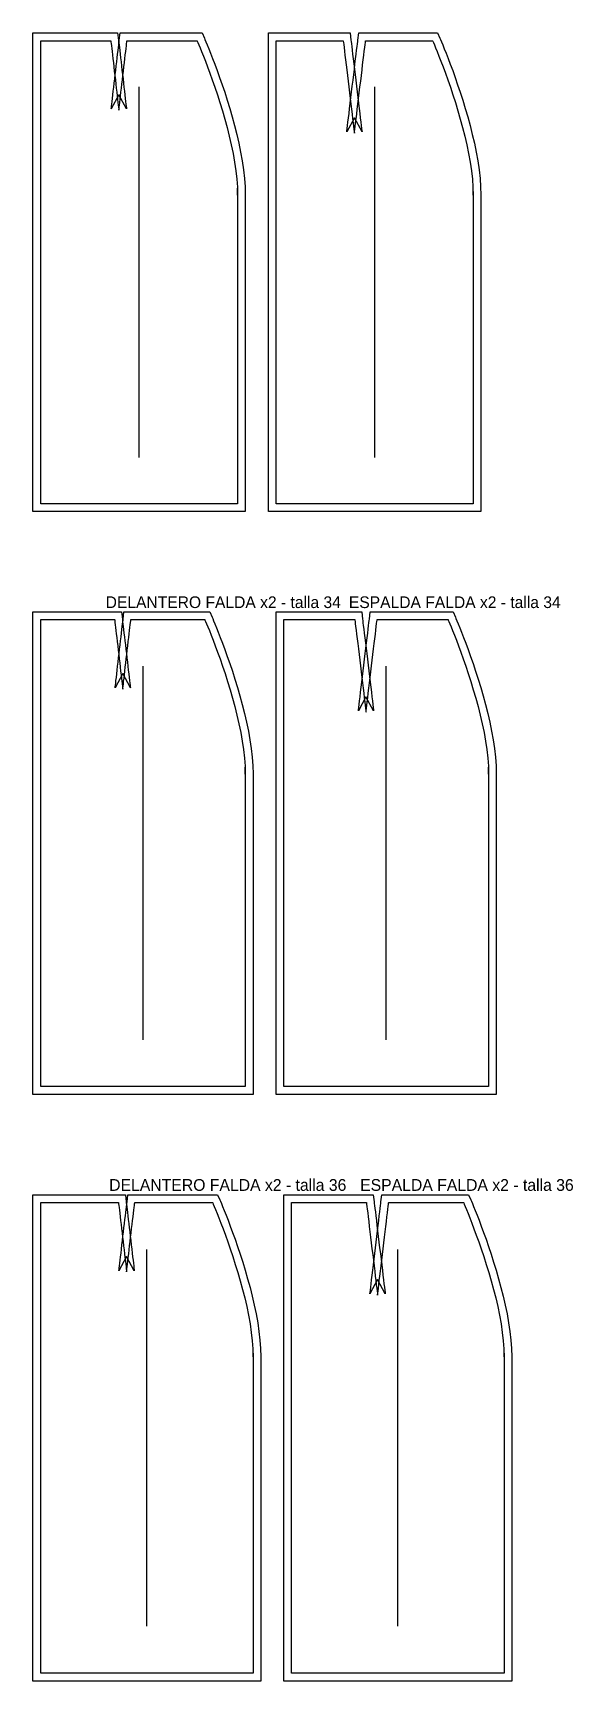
# Model space of a CAD drawing. Header units: centimetres. Extents: x -1 to 69, y -361 to 3.
# Drawn here: x -1 to 68.9, y -361 to -147.5 of the extents above; entities that cross this region are included whole.
import ezdxf

# ---------------------------------------------------------------- set-up
doc = ezdxf.new("R2010")
doc.units = ezdxf.units.CM
for name, color, linetype in [('15_SeamAllowance', 4, 'CONTINUOUS'), ('1_Boundary', 7, 'CONTINUOUS'), ('4_Notch', 1, 'CONTINUOUS'), ('5_Grainline', 3, 'CONTINUOUS'), ('8_Text', 7, 'CONTINUOUS')]:
    doc.layers.add(name, color=color, linetype=linetype)

msp = doc.modelspace()

# ---------------------------------------------------------------- linework, layer by layer
at = {"layer": '15_SeamAllowance'}
for points in [[(-1, -147.5), (0.046, -147.5), (0.1786, -147.5), (0.3899, -147.5), (0.6722, -147.5), (1.0175, -147.5), (1.418, -147.5), (1.8657, -147.5), (2.3528, -147.5), (2.8714, -147.5), (3.4136, -147.5), (3.9716, -147.5), (4.5375, -147.5), (5.1034, -147.5), (5.6614, -147.5), (6.2036, -147.5), (6.7222, -147.5), (7.2093, -147.5), (7.657, -147.5), (8.0575, -147.5), (8.4028, -147.5), (8.6851, -147.5), (8.8964, -147.5), (9.029, -147.5), (9.9651, -147.5), (10.0736, -148.4297), (10.0889, -148.5612), (10.1134, -148.7708), (10.146, -149.0508), (10.186, -149.3932), (10.2323, -149.7904), (10.2841, -150.2344), (10.3405, -150.7175), (10.4005, -151.2318), (10.4632, -151.7695), (10.5278, -152.3229), (10.5933, -152.8841), (10.6587, -153.4453), (10.7233, -153.9987), (10.786, -154.5365), (10.846, -155.0508), (10.9024, -155.5339), (10.9542, -155.9779), (11.0005, -156.375), (11.0405, -156.7175), (11.0731, -156.9974), (11.0976, -157.207), (11.1129, -157.3385), (10.125, -155.5), (9.1371, -157.3385), (9.1524, -157.207), (9.1769, -156.9974), (9.2095, -156.7175), (9.2495, -156.375), (9.2958, -155.9779), (9.3476, -155.5339), (9.404, -155.0508), (9.464, -154.5365), (9.5267, -153.9987), (9.5913, -153.4453), (9.6567, -152.8841), (9.7222, -152.3229), (9.7868, -151.7695), (9.8495, -151.2318), (9.9095, -150.7175), (9.9659, -150.2344), (10.0177, -149.7904), (10.064, -149.3932), (10.104, -149.0508), (10.1366, -148.7708), (10.1611, -148.5612), (10.1764, -148.4297), (10.2849, -147.5), (11.221, -147.5), (11.3536, -147.5), (11.5649, -147.5), (11.8472, -147.5), (12.1925, -147.5), (12.593, -147.5), (13.0407, -147.5), (13.5278, -147.5), (14.0464, -147.5), (14.5886, -147.5), (15.1466, -147.5), (15.7125, -147.5), (16.2784, -147.5), (16.8364, -147.5), (17.3786, -147.5), (17.8972, -147.5), (18.3843, -147.5), (18.832, -147.5), (19.2325, -147.5), (19.5778, -147.5), (19.8601, -147.5), (20.0714, -147.5), (20.204, -147.5), (20.9065, -147.5), (21.1951, -148.1659), (21.2739, -148.3502), (21.3984, -148.6461), (21.5642, -149.0466), (21.7665, -149.5448), (22.0009, -150.1338), (22.2627, -150.8066), (22.5475, -151.5564), (22.8507, -152.3764), (23.1678, -153.2596), (23.4941, -154.1992), (23.8252, -155.1884), (24.1566, -156.2205), (24.4836, -157.2885), (24.8016, -158.3858), (25.1062, -159.5057), (25.3928, -160.6415), (25.6568, -161.7867), (25.8934, -162.9348), (26.0981, -164.0794), (26.2662, -165.2143), (26.3926, -166.3335), (26.4725, -167.431), (26.5, -168.487), (26.5, -168.8173), (26.5, -169.4971), (26.5, -170.5059), (26.5, -171.8102), (26.5, -173.3767), (26.5, -175.1719), (26.5, -177.1624), (26.5, -179.3148), (26.5, -181.5957), (26.5, -183.9716), (26.5, -186.4092), (26.5, -188.875), (26.5, -191.3356), (26.5, -193.7575), (26.5, -196.1074), (26.5, -198.3519), (26.5, -200.4574), (26.5, -202.3906), (26.5, -204.1181), (26.5, -205.6065), (26.5, -206.8223), (26.5, -207.7321), (26.5, -208.3024), (26.5, -209.5), (25.3709, -209.5), (24.9983, -209.5), (24.4043, -209.5), (23.6111, -209.5), (22.6408, -209.5), (21.5156, -209.5), (20.2576, -209.5), (18.8889, -209.5), (17.4316, -209.5), (15.908, -209.5), (14.3401, -209.5), (12.75, -209.5), (11.1599, -209.5), (9.592, -209.5), (8.0684, -209.5), (6.6111, -209.5), (5.2424, -209.5), (3.9844, -209.5), (2.8592, -209.5), (1.8889, -209.5), (1.0957, -209.5), (0.5017, -209.5), (0.1291, -209.5), (-1, -209.5), (-1, -208.1962), (-1, -207.3194), (-1, -205.9219), (-1, -204.0556), (-1, -201.7726), (-1, -199.125), (-1, -196.1649), (-1, -192.9444), (-1, -189.5156), (-1, -185.9306), (-1, -182.2413), (-1, -178.5), (-1, -174.7587), (-1, -171.0694), (-1, -167.4844), (-1, -164.0556), (-1, -160.8351), (-1, -157.875), (-1, -155.2274), (-1, -152.9444), (-1, -151.0781), (-1, -149.6806), (-1, -148.8038)], [(29.5, -147.5), (30.544, -147.5), (30.6708, -147.5), (30.873, -147.5), (31.1431, -147.5), (31.4734, -147.5), (31.8564, -147.5), (32.2847, -147.5), (32.7507, -147.5), (33.2468, -147.5), (33.7655, -147.5), (34.2993, -147.5), (34.8406, -147.5), (35.3819, -147.5), (35.9157, -147.5), (36.4344, -147.5), (36.9306, -147.5), (37.3965, -147.5), (37.8248, -147.5), (38.2079, -147.5), (38.5382, -147.5), (38.8082, -147.5), (39.0104, -147.5), (39.1373, -147.5), (40.0681, -147.5), (40.1814, -148.4413), (40.2025, -148.6167), (40.2361, -148.8962), (40.281, -149.2694), (40.336, -149.726), (40.3997, -150.2555), (40.4709, -150.8476), (40.5484, -151.4917), (40.6309, -152.1774), (40.7172, -152.8944), (40.8059, -153.6323), (40.896, -154.3805), (40.986, -155.1288), (41.0748, -155.8667), (41.161, -156.5837), (41.2435, -157.2694), (41.321, -157.9135), (41.3923, -158.5055), (41.456, -159.0351), (41.5109, -159.4917), (41.5558, -159.8649), (41.5894, -160.1444), (41.6105, -160.3198), (40.625, -158.5), (39.6395, -160.3198), (39.6606, -160.1444), (39.6942, -159.8649), (39.7391, -159.4917), (39.794, -159.0351), (39.8577, -158.5055), (39.929, -157.9135), (40.0065, -157.2694), (40.089, -156.5837), (40.1752, -155.8667), (40.264, -155.1288), (40.354, -154.3805), (40.4441, -153.6323), (40.5328, -152.8944), (40.6191, -152.1774), (40.7016, -151.4917), (40.7791, -150.8476), (40.8503, -150.2555), (40.914, -149.726), (40.969, -149.2694), (41.0139, -148.8962), (41.0475, -148.6167), (41.0686, -148.4413), (41.1819, -147.5), (42.1127, -147.5), (42.2396, -147.5), (42.4418, -147.5), (42.7118, -147.5), (43.0421, -147.5), (43.4252, -147.5), (43.8535, -147.5), (44.3194, -147.5), (44.8156, -147.5), (45.3343, -147.5), (45.8681, -147.5), (46.4094, -147.5), (46.9507, -147.5), (47.4845, -147.5), (48.0032, -147.5), (48.4993, -147.5), (48.9653, -147.5), (49.3936, -147.5), (49.7766, -147.5), (50.1069, -147.5), (50.377, -147.5), (50.5792, -147.5), (50.706, -147.5), (51.4065, -147.5), (51.6951, -148.1659), (51.7739, -148.3502), (51.8984, -148.6461), (52.0642, -149.0466), (52.2665, -149.5448), (52.5009, -150.1338), (52.7627, -150.8066), (53.0475, -151.5564), (53.3507, -152.3764), (53.6678, -153.2596), (53.9941, -154.1992), (54.3252, -155.1884), (54.6566, -156.2205), (54.9836, -157.2885), (55.3016, -158.3858), (55.6062, -159.5057), (55.8928, -160.6415), (56.1568, -161.7867), (56.3934, -162.9348), (56.5981, -164.0794), (56.7662, -165.2143), (56.8926, -166.3335), (56.9725, -167.431), (57, -168.487), (57, -168.8173), (57, -169.4971), (57, -170.5059), (57, -171.8102), (57, -173.3767), (57, -175.1719), (57, -177.1624), (57, -179.3148), (57, -181.5957), (57, -183.9716), (57, -186.4092), (57, -188.875), (57, -191.3356), (57, -193.7575), (57, -196.1074), (57, -198.3519), (57, -200.4574), (57, -202.3906), (57, -204.1181), (57, -205.6065), (57, -206.8223), (57, -207.7321), (57, -208.3024), (57, -209.5), (55.8709, -209.5), (55.4983, -209.5), (54.9043, -209.5), (54.1111, -209.5), (53.1408, -209.5), (52.0156, -209.5), (50.7576, -209.5), (49.3889, -209.5), (47.9316, -209.5), (46.408, -209.5), (44.8401, -209.5), (43.25, -209.5), (41.6599, -209.5), (40.092, -209.5), (38.5684, -209.5), (37.1111, -209.5), (35.7424, -209.5), (34.4844, -209.5), (33.3592, -209.5), (32.3889, -209.5), (31.5957, -209.5), (31.0017, -209.5), (30.6291, -209.5), (29.5, -209.5), (29.5, -208.1962), (29.5, -207.3194), (29.5, -205.9219), (29.5, -204.0556), (29.5, -201.7726), (29.5, -199.125), (29.5, -196.1649), (29.5, -192.9444), (29.5, -189.5156), (29.5, -185.9306), (29.5, -182.2413), (29.5, -178.5), (29.5, -174.7587), (29.5, -171.0694), (29.5, -167.4844), (29.5, -164.0556), (29.5, -160.8351), (29.5, -157.875), (29.5, -155.2274), (29.5, -152.9444), (29.5, -151.0781), (29.5, -149.6806), (29.5, -148.8038)], [(-1, -222.5), (0.0485, -222.5), (0.1884, -222.5), (0.4114, -222.5), (0.7093, -222.5), (1.0736, -222.5), (1.4961, -222.5), (1.9685, -222.5), (2.4824, -222.5), (3.0296, -222.5), (3.6017, -222.5), (4.1904, -222.5), (4.7875, -222.5), (5.3846, -222.5), (5.9733, -222.5), (6.5454, -222.5), (7.0926, -222.5), (7.6065, -222.5), (8.0789, -222.5), (8.5014, -222.5), (8.8657, -222.5), (9.1636, -222.5), (9.3866, -222.5), (9.5265, -222.5), (10.4651, -222.5), (10.5736, -223.4297), (10.5889, -223.5612), (10.6134, -223.7708), (10.646, -224.0508), (10.686, -224.3932), (10.7323, -224.7904), (10.7841, -225.2344), (10.8405, -225.7175), (10.9005, -226.2318), (10.9632, -226.7695), (11.0278, -227.3229), (11.0933, -227.8841), (11.1587, -228.4453), (11.2233, -228.9987), (11.286, -229.5365), (11.346, -230.0508), (11.4024, -230.5339), (11.4542, -230.9779), (11.5005, -231.375), (11.5405, -231.7175), (11.5731, -231.9974), (11.5976, -232.207), (11.6129, -232.3385), (10.625, -230.5), (9.6371, -232.3385), (9.6524, -232.207), (9.6769, -231.9974), (9.7095, -231.7175), (9.7495, -231.375), (9.7958, -230.9779), (9.8476, -230.5339), (9.904, -230.0508), (9.964, -229.5365), (10.0267, -228.9987), (10.0913, -228.4453), (10.1567, -227.8841), (10.2222, -227.3229), (10.2868, -226.7695), (10.3495, -226.2318), (10.4095, -225.7175), (10.4659, -225.2344), (10.5177, -224.7904), (10.564, -224.3932), (10.604, -224.0508), (10.6366, -223.7708), (10.6611, -223.5612), (10.6764, -223.4297), (10.7849, -222.5), (11.7235, -222.5), (11.8634, -222.5), (12.0864, -222.5), (12.3843, -222.5), (12.7486, -222.5), (13.1711, -222.5), (13.6435, -222.5), (14.1574, -222.5), (14.7046, -222.5), (15.2767, -222.5), (15.8654, -222.5), (16.4625, -222.5), (17.0596, -222.5), (17.6483, -222.5), (18.2204, -222.5), (18.7676, -222.5), (19.2815, -222.5), (19.7539, -222.5), (20.1764, -222.5), (20.5407, -222.5), (20.8386, -222.5), (21.0616, -222.5), (21.2015, -222.5), (21.9065, -222.5), (22.1951, -223.1659), (22.2739, -223.3502), (22.3984, -223.6461), (22.5642, -224.0466), (22.7665, -224.5448), (23.0009, -225.1338), (23.2627, -225.8066), (23.5475, -226.5564), (23.8507, -227.3764), (24.1678, -228.2596), (24.4941, -229.1992), (24.8252, -230.1884), (25.1566, -231.2205), (25.4836, -232.2885), (25.8016, -233.3858), (26.1062, -234.5057), (26.3928, -235.6415), (26.6568, -236.7867), (26.8934, -237.9348), (27.0981, -239.0794), (27.2662, -240.2143), (27.3926, -241.3335), (27.4725, -242.431), (27.5, -243.487), (27.5, -243.8199), (27.5, -244.5069), (27.5, -245.5273), (27.5, -246.8472), (27.5, -248.4327), (27.5, -250.25), (27.5, -252.2652), (27.5, -254.4444), (27.5, -256.7539), (27.5, -259.1597), (27.5, -261.628), (27.5, -264.125), (27.5, -266.6168), (27.5, -269.0694), (27.5, -271.4492), (27.5, -273.7222), (27.5, -275.8546), (27.5, -277.8125), (27.5, -279.5621), (27.5, -281.0694), (27.5, -282.3008), (27.5, -283.2222), (27.5, -283.7999), (27.5, -285), (26.3658, -285), (25.9786, -285), (25.3613, -285), (24.537, -285), (23.5287, -285), (22.3594, -285), (21.052, -285), (19.6296, -285), (18.1152, -285), (16.5318, -285), (14.9024, -285), (13.25, -285), (11.5976, -285), (9.9682, -285), (8.3848, -285), (6.8704, -285), (5.448, -285), (4.1406, -285), (2.9713, -285), (1.963, -285), (1.1387, -285), (0.5214, -285), (0.1342, -285), (-1, -285), (-1, -283.6936), (-1, -282.8096), (-1, -281.4004), (-1, -279.5185), (-1, -277.2165), (-1, -274.5469), (-1, -271.5621), (-1, -268.3148), (-1, -264.8574), (-1, -261.2425), (-1, -257.5225), (-1, -253.75), (-1, -249.9775), (-1, -246.2575), (-1, -242.6426), (-1, -239.1852), (-1, -235.9379), (-1, -232.9531), (-1, -230.2835), (-1, -227.9815), (-1, -226.0996), (-1, -224.6904), (-1, -223.8064)], [(30.5, -222.5), (31.5465, -222.5), (31.6806, -222.5), (31.8945, -222.5), (32.1801, -222.5), (32.5294, -222.5), (32.9346, -222.5), (33.3875, -222.5), (33.8803, -222.5), (34.405, -222.5), (34.9536, -222.5), (35.5181, -222.5), (36.0906, -222.5), (36.6631, -222.5), (37.2277, -222.5), (37.7762, -222.5), (38.3009, -222.5), (38.7937, -222.5), (39.2467, -222.5), (39.6518, -222.5), (40.0012, -222.5), (40.2867, -222.5), (40.5006, -222.5), (40.6348, -222.5), (41.5681, -222.5), (41.6814, -223.4413), (41.7025, -223.6167), (41.7361, -223.8962), (41.781, -224.2694), (41.836, -224.726), (41.8997, -225.2555), (41.9709, -225.8476), (42.0484, -226.4917), (42.1309, -227.1774), (42.2172, -227.8944), (42.3059, -228.6323), (42.396, -229.3805), (42.486, -230.1288), (42.5748, -230.8667), (42.661, -231.5837), (42.7435, -232.2694), (42.821, -232.9135), (42.8923, -233.5055), (42.956, -234.0351), (43.0109, -234.4917), (43.0558, -234.8649), (43.0894, -235.1444), (43.1105, -235.3198), (42.125, -233.5), (41.1395, -235.3198), (41.1606, -235.1444), (41.1942, -234.8649), (41.2391, -234.4917), (41.294, -234.0351), (41.3577, -233.5055), (41.429, -232.9135), (41.5065, -232.2694), (41.589, -231.5837), (41.6752, -230.8667), (41.764, -230.1288), (41.854, -229.3805), (41.9441, -228.6323), (42.0328, -227.8944), (42.1191, -227.1774), (42.2016, -226.4917), (42.2791, -225.8476), (42.3503, -225.2555), (42.414, -224.726), (42.469, -224.2694), (42.5139, -223.8962), (42.5475, -223.6167), (42.5686, -223.4413), (42.6819, -222.5), (43.6152, -222.5), (43.7494, -222.5), (43.9633, -222.5), (44.2488, -222.5), (44.5982, -222.5), (45.0033, -222.5), (45.4563, -222.5), (45.9491, -222.5), (46.4738, -222.5), (47.0223, -222.5), (47.5869, -222.5), (48.1594, -222.5), (48.7319, -222.5), (49.2964, -222.5), (49.845, -222.5), (50.3697, -222.5), (50.8625, -222.5), (51.3154, -222.5), (51.7206, -222.5), (52.0699, -222.5), (52.3555, -222.5), (52.5694, -222.5), (52.7035, -222.5), (53.4065, -222.5), (53.6951, -223.1659), (53.7739, -223.3502), (53.8984, -223.6461), (54.0642, -224.0466), (54.2665, -224.5448), (54.5009, -225.1338), (54.7627, -225.8066), (55.0475, -226.5564), (55.3507, -227.3764), (55.6678, -228.2596), (55.9941, -229.1992), (56.3252, -230.1884), (56.6566, -231.2205), (56.9836, -232.2885), (57.3016, -233.3858), (57.6062, -234.5057), (57.8928, -235.6415), (58.1568, -236.7867), (58.3934, -237.9348), (58.5981, -239.0794), (58.7662, -240.2143), (58.8926, -241.3335), (58.9725, -242.431), (59, -243.487), (59, -243.8199), (59, -244.5069), (59, -245.5273), (59, -246.8472), (59, -248.4327), (59, -250.25), (59, -252.2652), (59, -254.4444), (59, -256.7539), (59, -259.1597), (59, -261.628), (59, -264.125), (59, -266.6168), (59, -269.0694), (59, -271.4492), (59, -273.7222), (59, -275.8546), (59, -277.8125), (59, -279.5621), (59, -281.0694), (59, -282.3008), (59, -283.2222), (59, -283.7999), (59, -285), (57.8658, -285), (57.4786, -285), (56.8613, -285), (56.037, -285), (55.0287, -285), (53.8594, -285), (52.552, -285), (51.1296, -285), (49.6152, -285), (48.0318, -285), (46.4024, -285), (44.75, -285), (43.0976, -285), (41.4682, -285), (39.8848, -285), (38.3704, -285), (36.948, -285), (35.6406, -285), (34.4713, -285), (33.463, -285), (32.6387, -285), (32.0214, -285), (31.6342, -285), (30.5, -285), (30.5, -283.6936), (30.5, -282.8096), (30.5, -281.4004), (30.5, -279.5185), (30.5, -277.2165), (30.5, -274.5469), (30.5, -271.5621), (30.5, -268.3148), (30.5, -264.8574), (30.5, -261.2425), (30.5, -257.5225), (30.5, -253.75), (30.5, -249.9775), (30.5, -246.2575), (30.5, -242.6426), (30.5, -239.1852), (30.5, -235.9379), (30.5, -232.9531), (30.5, -230.2835), (30.5, -227.9815), (30.5, -226.0996), (30.5, -224.6904), (30.5, -223.8064)], [(-1, -298), (0.051, -298), (0.1982, -298), (0.4329, -298), (0.7463, -298), (1.1296, -298), (1.5742, -298), (2.0713, -298), (2.612, -298), (3.1878, -298), (3.7898, -298), (4.4093, -298), (5.0375, -298), (5.6657, -298), (6.2852, -298), (6.8872, -298), (7.463, -298), (8.0037, -298), (8.5008, -298), (8.9454, -298), (9.3287, -298), (9.6421, -298), (9.8768, -298), (10.024, -298), (10.9651, -298), (11.0736, -298.9297), (11.0889, -299.0612), (11.1134, -299.2708), (11.146, -299.5508), (11.186, -299.8932), (11.2323, -300.2904), (11.2841, -300.7344), (11.3405, -301.2175), (11.4005, -301.7318), (11.4632, -302.2695), (11.5278, -302.8229), (11.5933, -303.3841), (11.6587, -303.9453), (11.7233, -304.4987), (11.786, -305.0365), (11.846, -305.5508), (11.9024, -306.0339), (11.9542, -306.4779), (12.0005, -306.875), (12.0405, -307.2175), (12.0731, -307.4974), (12.0976, -307.707), (12.1129, -307.8385), (11.125, -306), (10.1371, -307.8385), (10.1524, -307.707), (10.1769, -307.4974), (10.2095, -307.2175), (10.2495, -306.875), (10.2958, -306.4779), (10.3476, -306.0339), (10.404, -305.5508), (10.464, -305.0365), (10.5267, -304.4987), (10.5913, -303.9453), (10.6567, -303.3841), (10.7222, -302.8229), (10.7868, -302.2695), (10.8495, -301.7318), (10.9095, -301.2175), (10.9659, -300.7344), (11.0177, -300.2904), (11.064, -299.8932), (11.104, -299.5508), (11.1366, -299.2708), (11.1611, -299.0612), (11.1764, -298.9297), (11.2849, -298), (12.226, -298), (12.3732, -298), (12.6079, -298), (12.9213, -298), (13.3046, -298), (13.7492, -298), (14.2463, -298), (14.787, -298), (15.3628, -298), (15.9648, -298), (16.5843, -298), (17.2125, -298), (17.8407, -298), (18.4602, -298), (19.0622, -298), (19.638, -298), (20.1787, -298), (20.6758, -298), (21.1204, -298), (21.5037, -298), (21.8171, -298), (22.0518, -298), (22.199, -298), (22.9065, -298), (23.1951, -298.6659), (23.2739, -298.8502), (23.3984, -299.1461), (23.5642, -299.5466), (23.7665, -300.0448), (24.0009, -300.6338), (24.2627, -301.3066), (24.5475, -302.0564), (24.8507, -302.8764), (25.1678, -303.7596), (25.4941, -304.6992), (25.8252, -305.6884), (26.1566, -306.7205), (26.4836, -307.7885), (26.8016, -308.8858), (27.1062, -310.0057), (27.3928, -311.1415), (27.6568, -312.2867), (27.8934, -313.4348), (28.0981, -314.5794), (28.2662, -315.7143), (28.3926, -316.8335), (28.4725, -317.931), (28.5, -318.987), (28.5, -319.3224), (28.5, -320.0168), (28.5, -321.0488), (28.5, -322.3843), (28.5, -323.9888), (28.5, -325.8281), (28.5, -327.868), (28.5, -330.0741), (28.5, -332.4121), (28.5, -334.8478), (28.5, -337.3469), (28.5, -339.875), (28.5, -342.3979), (28.5, -344.8814), (28.5, -347.291), (28.5, -349.5926), (28.5, -351.7518), (28.5, -353.7344), (28.5, -355.506), (28.5, -357.0324), (28.5, -358.2793), (28.5, -359.2124), (28.5, -359.7974), (28.5, -361), (27.3607, -361), (26.9589, -361), (26.3184, -361), (25.463, -361), (24.4166, -361), (23.2031, -361), (21.8464, -361), (20.3704, -361), (18.7988, -361), (17.1557, -361), (15.4648, -361), (13.75, -361), (12.0352, -361), (10.3443, -361), (8.7012, -361), (7.1296, -361), (5.6536, -361), (4.2969, -361), (3.0834, -361), (2.037, -361), (1.1816, -361), (0.5411, -361), (0.1393, -361), (-1, -361), (-1, -359.6911), (-1, -358.7998), (-1, -357.3789), (-1, -355.4815), (-1, -353.1604), (-1, -350.4688), (-1, -347.4593), (-1, -344.1852), (-1, -340.6992), (-1, -337.0544), (-1, -333.3037), (-1, -329.5), (-1, -325.6963), (-1, -321.9456), (-1, -318.3008), (-1, -314.8148), (-1, -311.5407), (-1, -308.5313), (-1, -305.8396), (-1, -303.5185), (-1, -301.6211), (-1, -300.2002), (-1, -299.3089)], [(31.5, -298), (32.549, -298), (32.6905, -298), (32.916, -298), (33.2171, -298), (33.5855, -298), (34.0127, -298), (34.4903, -298), (35.01, -298), (35.5632, -298), (36.1417, -298), (36.7369, -298), (37.3406, -298), (37.9443, -298), (38.5396, -298), (39.118, -298), (39.6713, -298), (40.1909, -298), (40.6686, -298), (41.0958, -298), (41.4641, -298), (41.7653, -298), (41.9908, -298), (42.1322, -298), (43.0681, -298), (43.1814, -298.9413), (43.2025, -299.1167), (43.2361, -299.3962), (43.281, -299.7694), (43.336, -300.226), (43.3997, -300.7555), (43.4709, -301.3476), (43.5484, -301.9917), (43.6309, -302.6774), (43.7172, -303.3944), (43.8059, -304.1323), (43.896, -304.8805), (43.986, -305.6288), (44.0748, -306.3667), (44.161, -307.0837), (44.2435, -307.7694), (44.321, -308.4135), (44.3923, -309.0055), (44.456, -309.5351), (44.5109, -309.9917), (44.5558, -310.3649), (44.5894, -310.6444), (44.6105, -310.8198), (43.625, -309), (42.6395, -310.8198), (42.6606, -310.6444), (42.6942, -310.3649), (42.7391, -309.9917), (42.794, -309.5351), (42.8577, -309.0055), (42.929, -308.4135), (43.0065, -307.7694), (43.089, -307.0837), (43.1752, -306.3667), (43.264, -305.6288), (43.354, -304.8805), (43.4441, -304.1323), (43.5328, -303.3944), (43.6191, -302.6774), (43.7016, -301.9917), (43.7791, -301.3476), (43.8503, -300.7555), (43.914, -300.226), (43.969, -299.7694), (44.0139, -299.3962), (44.0475, -299.1167), (44.0686, -298.9413), (44.1819, -298), (45.1178, -298), (45.2592, -298), (45.4847, -298), (45.7859, -298), (46.1542, -298), (46.5814, -298), (47.0591, -298), (47.5787, -298), (48.132, -298), (48.7104, -298), (49.3057, -298), (49.9094, -298), (50.5131, -298), (51.1083, -298), (51.6868, -298), (52.24, -298), (52.7597, -298), (53.2373, -298), (53.6645, -298), (54.0329, -298), (54.334, -298), (54.5595, -298), (54.701, -298), (55.4065, -298), (55.6951, -298.6659), (55.7739, -298.8502), (55.8984, -299.1461), (56.0642, -299.5466), (56.2665, -300.0448), (56.5009, -300.6338), (56.7627, -301.3066), (57.0475, -302.0564), (57.3507, -302.8764), (57.6678, -303.7596), (57.9941, -304.6992), (58.3252, -305.6884), (58.6566, -306.7205), (58.9836, -307.7885), (59.3016, -308.8858), (59.6062, -310.0057), (59.8928, -311.1415), (60.1568, -312.2867), (60.3934, -313.4348), (60.5981, -314.5794), (60.7662, -315.7143), (60.8926, -316.8335), (60.9725, -317.931), (61, -318.987), (61, -319.3224), (61, -320.0168), (61, -321.0488), (61, -322.3843), (61, -323.9888), (61, -325.8281), (61, -327.868), (61, -330.0741), (61, -332.4121), (61, -334.8478), (61, -337.3469), (61, -339.875), (61, -342.3979), (61, -344.8814), (61, -347.291), (61, -349.5926), (61, -351.7518), (61, -353.7344), (61, -355.506), (61, -357.0324), (61, -358.2793), (61, -359.2124), (61, -359.7974), (61, -361), (59.8607, -361), (59.4589, -361), (58.8184, -361), (57.963, -361), (56.9166, -361), (55.7031, -361), (54.3464, -361), (52.8704, -361), (51.2988, -361), (49.6557, -361), (47.9648, -361), (46.25, -361), (44.5352, -361), (42.8443, -361), (41.2012, -361), (39.6296, -361), (38.1536, -361), (36.7969, -361), (35.5834, -361), (34.537, -361), (33.6816, -361), (33.0411, -361), (32.6393, -361), (31.5, -361), (31.5, -359.6911), (31.5, -358.7998), (31.5, -357.3789), (31.5, -355.4815), (31.5, -353.1604), (31.5, -350.4688), (31.5, -347.4593), (31.5, -344.1852), (31.5, -340.6992), (31.5, -337.0544), (31.5, -333.3037), (31.5, -329.5), (31.5, -325.6963), (31.5, -321.9456), (31.5, -318.3008), (31.5, -314.8148), (31.5, -311.5407), (31.5, -308.5313), (31.5, -305.8396), (31.5, -303.5185), (31.5, -301.6211), (31.5, -300.2002), (31.5, -299.3089)]]:
    msp.add_lwpolyline(points, close=True, dxfattribs=at)
at = {"layer": '1_Boundary'}
for points in [[(0, -148.5), (0.046, -148.5), (0.1786, -148.5), (0.3899, -148.5), (0.6722, -148.5), (1.0175, -148.5), (1.418, -148.5), (1.8657, -148.5), (2.3528, -148.5), (2.8714, -148.5), (3.4136, -148.5), (3.9716, -148.5), (4.5375, -148.5), (5.1034, -148.5), (5.6614, -148.5), (6.2036, -148.5), (6.7222, -148.5), (7.2093, -148.5), (7.657, -148.5), (8.0575, -148.5), (8.4028, -148.5), (8.6851, -148.5), (8.8964, -148.5), (9.029, -148.5), (9.075, -148.5), (9.0803, -148.5456), (9.0957, -148.6771), (9.1201, -148.8867), (9.1528, -149.1667), (9.1927, -149.5091), (9.2391, -149.9063), (9.2909, -150.3503), (9.3472, -150.8333), (9.4072, -151.3477), (9.47, -151.8854), (9.5345, -152.4388), (9.6, -153), (9.6655, -153.5612), (9.73, -154.1146), (9.7928, -154.6523), (9.8528, -155.1667), (9.9091, -155.6497), (9.9609, -156.0938), (10.0073, -156.4909), (10.0472, -156.8333), (10.0799, -157.1133), (10.1043, -157.3229), (10.1197, -157.4544), (10.125, -157.5), (10.1303, -157.4544), (10.1457, -157.3229), (10.1701, -157.1133), (10.2028, -156.8333), (10.2427, -156.4909), (10.2891, -156.0938), (10.3409, -155.6497), (10.3972, -155.1667), (10.4572, -154.6523), (10.52, -154.1146), (10.5845, -153.5612), (10.65, -153), (10.7155, -152.4388), (10.78, -151.8854), (10.8428, -151.3477), (10.9028, -150.8333), (10.9591, -150.3503), (11.0109, -149.9063), (11.0573, -149.5091), (11.0972, -149.1667), (11.1299, -148.8867), (11.1543, -148.6771), (11.1697, -148.5456), (11.175, -148.5), (11.221, -148.5), (11.3536, -148.5), (11.5649, -148.5), (11.8472, -148.5), (12.1925, -148.5), (12.593, -148.5), (13.0407, -148.5), (13.5278, -148.5), (14.0464, -148.5), (14.5886, -148.5), (15.1466, -148.5), (15.7125, -148.5), (16.2784, -148.5), (16.8364, -148.5), (17.3786, -148.5), (17.8972, -148.5), (18.3843, -148.5), (18.832, -148.5), (19.2325, -148.5), (19.5778, -148.5), (19.8601, -148.5), (20.0714, -148.5), (20.204, -148.5), (20.25, -148.5), (20.2766, -148.5613), (20.3533, -148.7407), (20.4756, -149.0313), (20.6389, -149.4259), (20.8387, -149.9178), (21.0703, -150.5), (21.3293, -151.1655), (21.6111, -151.9074), (21.9111, -152.7188), (22.2248, -153.5926), (22.5476, -154.522), (22.875, -155.5), (23.2024, -156.5197), (23.5252, -157.5741), (23.8389, -158.6563), (24.1389, -159.7593), (24.4207, -160.8762), (24.6797, -162), (24.9113, -163.1238), (25.1111, -164.2407), (25.2744, -165.3438), (25.3967, -166.4259), (25.4734, -167.4803), (25.5, -168.5), (25.5, -168.8173), (25.5, -169.4971), (25.5, -170.5059), (25.5, -171.8102), (25.5, -173.3767), (25.5, -175.1719), (25.5, -177.1624), (25.5, -179.3148), (25.5, -181.5957), (25.5, -183.9716), (25.5, -186.4092), (25.5, -188.875), (25.5, -191.3356), (25.5, -193.7575), (25.5, -196.1074), (25.5, -198.3519), (25.5, -200.4574), (25.5, -202.3906), (25.5, -204.1181), (25.5, -205.6065), (25.5, -206.8223), (25.5, -207.7321), (25.5, -208.3024), (25.5, -208.5), (25.3709, -208.5), (24.9983, -208.5), (24.4043, -208.5), (23.6111, -208.5), (22.6408, -208.5), (21.5156, -208.5), (20.2576, -208.5), (18.8889, -208.5), (17.4316, -208.5), (15.908, -208.5), (14.3401, -208.5), (12.75, -208.5), (11.1599, -208.5), (9.592, -208.5), (8.0684, -208.5), (6.6111, -208.5), (5.2424, -208.5), (3.9844, -208.5), (2.8592, -208.5), (1.8889, -208.5), (1.0957, -208.5), (0.5017, -208.5), (0.1291, -208.5), (0, -208.5), (0, -208.1962), (0, -207.3194), (0, -205.9219), (0, -204.0556), (0, -201.7726), (0, -199.125), (0, -196.1649), (0, -192.9444), (0, -189.5156), (0, -185.9306), (0, -182.2413), (0, -178.5), (0, -174.7587), (0, -171.0694), (0, -167.4844), (0, -164.0556), (0, -160.8351), (0, -157.875), (0, -155.2274), (0, -152.9444), (0, -151.0781), (0, -149.6806), (0, -148.8038), (0, -148.5)], [(30.5, -148.5), (30.544, -148.5), (30.6708, -148.5), (30.873, -148.5), (31.1431, -148.5), (31.4734, -148.5), (31.8564, -148.5), (32.2847, -148.5), (32.7507, -148.5), (33.2468, -148.5), (33.7655, -148.5), (34.2993, -148.5), (34.8406, -148.5), (35.3819, -148.5), (35.9157, -148.5), (36.4344, -148.5), (36.9306, -148.5), (37.3965, -148.5), (37.8248, -148.5), (38.2079, -148.5), (38.5382, -148.5), (38.8082, -148.5), (39.0104, -148.5), (39.1373, -148.5), (39.1812, -148.5), (39.1886, -148.5608), (39.2097, -148.7361), (39.2433, -149.0156), (39.2882, -149.3889), (39.3431, -149.8455), (39.4068, -150.375), (39.4781, -150.967), (39.5556, -151.6111), (39.6381, -152.2969), (39.7243, -153.0139), (39.8131, -153.7517), (39.9031, -154.5), (39.9932, -155.2483), (40.0819, -155.9861), (40.1682, -156.7031), (40.2507, -157.3889), (40.3282, -158.033), (40.3994, -158.625), (40.4631, -159.1545), (40.5181, -159.6111), (40.563, -159.9844), (40.5966, -160.2639), (40.6177, -160.4392), (40.625, -160.5), (40.6323, -160.4392), (40.6534, -160.2639), (40.687, -159.9844), (40.7319, -159.6111), (40.7869, -159.1545), (40.8506, -158.625), (40.9218, -158.033), (40.9993, -157.3889), (41.0818, -156.7031), (41.1681, -155.9861), (41.2568, -155.2483), (41.3469, -154.5), (41.4369, -153.7517), (41.5257, -153.0139), (41.6119, -152.2969), (41.6944, -151.6111), (41.7719, -150.967), (41.8432, -150.375), (41.9069, -149.8455), (41.9618, -149.3889), (42.0067, -149.0156), (42.0403, -148.7361), (42.0614, -148.5608), (42.0688, -148.5), (42.1127, -148.5), (42.2396, -148.5), (42.4418, -148.5), (42.7118, -148.5), (43.0421, -148.5), (43.4252, -148.5), (43.8535, -148.5), (44.3194, -148.5), (44.8156, -148.5), (45.3343, -148.5), (45.8681, -148.5), (46.4094, -148.5), (46.9507, -148.5), (47.4845, -148.5), (48.0032, -148.5), (48.4993, -148.5), (48.9653, -148.5), (49.3936, -148.5), (49.7766, -148.5), (50.1069, -148.5), (50.377, -148.5), (50.5792, -148.5), (50.706, -148.5), (50.75, -148.5), (50.7766, -148.5613), (50.8533, -148.7407), (50.9756, -149.0313), (51.1389, -149.4259), (51.3387, -149.9178), (51.5703, -150.5), (51.8293, -151.1655), (52.1111, -151.9074), (52.4111, -152.7188), (52.7248, -153.5926), (53.0476, -154.522), (53.375, -155.5), (53.7024, -156.5197), (54.0252, -157.5741), (54.3389, -158.6563), (54.6389, -159.7593), (54.9207, -160.8762), (55.1797, -162), (55.4113, -163.1238), (55.6111, -164.2407), (55.7744, -165.3438), (55.8967, -166.4259), (55.9734, -167.4803), (56, -168.5), (56, -168.8173), (56, -169.4971), (56, -170.5059), (56, -171.8102), (56, -173.3767), (56, -175.1719), (56, -177.1624), (56, -179.3148), (56, -181.5957), (56, -183.9716), (56, -186.4092), (56, -188.875), (56, -191.3356), (56, -193.7575), (56, -196.1074), (56, -198.3519), (56, -200.4574), (56, -202.3906), (56, -204.1181), (56, -205.6065), (56, -206.8223), (56, -207.7321), (56, -208.3024), (56, -208.5), (55.8709, -208.5), (55.4983, -208.5), (54.9043, -208.5), (54.1111, -208.5), (53.1408, -208.5), (52.0156, -208.5), (50.7576, -208.5), (49.3889, -208.5), (47.9316, -208.5), (46.408, -208.5), (44.8401, -208.5), (43.25, -208.5), (41.6599, -208.5), (40.092, -208.5), (38.5684, -208.5), (37.1111, -208.5), (35.7424, -208.5), (34.4844, -208.5), (33.3592, -208.5), (32.3889, -208.5), (31.5957, -208.5), (31.0017, -208.5), (30.6291, -208.5), (30.5, -208.5), (30.5, -208.1962), (30.5, -207.3194), (30.5, -205.9219), (30.5, -204.0556), (30.5, -201.7726), (30.5, -199.125), (30.5, -196.1649), (30.5, -192.9444), (30.5, -189.5156), (30.5, -185.9306), (30.5, -182.2413), (30.5, -178.5), (30.5, -174.7587), (30.5, -171.0694), (30.5, -167.4844), (30.5, -164.0556), (30.5, -160.8351), (30.5, -157.875), (30.5, -155.2274), (30.5, -152.9444), (30.5, -151.0781), (30.5, -149.6806), (30.5, -148.8038), (30.5, -148.5)], [(0, -223.5), (0.0485, -223.5), (0.1884, -223.5), (0.4114, -223.5), (0.7093, -223.5), (1.0736, -223.5), (1.4961, -223.5), (1.9685, -223.5), (2.4824, -223.5), (3.0296, -223.5), (3.6017, -223.5), (4.1904, -223.5), (4.7875, -223.5), (5.3846, -223.5), (5.9733, -223.5), (6.5454, -223.5), (7.0926, -223.5), (7.6065, -223.5), (8.0789, -223.5), (8.5014, -223.5), (8.8657, -223.5), (9.1636, -223.5), (9.3866, -223.5), (9.5265, -223.5), (9.575, -223.5), (9.5803, -223.5456), (9.5957, -223.6771), (9.6201, -223.8867), (9.6528, -224.1667), (9.6927, -224.5091), (9.7391, -224.9063), (9.7909, -225.3503), (9.8472, -225.8333), (9.9072, -226.3477), (9.97, -226.8854), (10.0345, -227.4388), (10.1, -228), (10.1655, -228.5612), (10.23, -229.1146), (10.2928, -229.6523), (10.3528, -230.1667), (10.4091, -230.6497), (10.4609, -231.0938), (10.5073, -231.4909), (10.5472, -231.8333), (10.5799, -232.1133), (10.6043, -232.3229), (10.6197, -232.4544), (10.625, -232.5), (10.6303, -232.4544), (10.6457, -232.3229), (10.6701, -232.1133), (10.7028, -231.8333), (10.7427, -231.4909), (10.7891, -231.0938), (10.8409, -230.6497), (10.8972, -230.1667), (10.9572, -229.6523), (11.02, -229.1146), (11.0845, -228.5612), (11.15, -228), (11.2155, -227.4388), (11.28, -226.8854), (11.3428, -226.3477), (11.4028, -225.8333), (11.4591, -225.3503), (11.5109, -224.9063), (11.5573, -224.5091), (11.5972, -224.1667), (11.6299, -223.8867), (11.6543, -223.6771), (11.6697, -223.5456), (11.675, -223.5), (11.7235, -223.5), (11.8634, -223.5), (12.0864, -223.5), (12.3843, -223.5), (12.7486, -223.5), (13.1711, -223.5), (13.6435, -223.5), (14.1574, -223.5), (14.7046, -223.5), (15.2767, -223.5), (15.8654, -223.5), (16.4625, -223.5), (17.0596, -223.5), (17.6483, -223.5), (18.2204, -223.5), (18.7676, -223.5), (19.2815, -223.5), (19.7539, -223.5), (20.1764, -223.5), (20.5407, -223.5), (20.8386, -223.5), (21.0616, -223.5), (21.2015, -223.5), (21.25, -223.5), (21.2766, -223.5613), (21.3533, -223.7407), (21.4756, -224.0313), (21.6389, -224.4259), (21.8387, -224.9178), (22.0703, -225.5), (22.3293, -226.1655), (22.6111, -226.9074), (22.9111, -227.7188), (23.2248, -228.5926), (23.5476, -229.522), (23.875, -230.5), (24.2024, -231.5197), (24.5252, -232.5741), (24.8389, -233.6563), (25.1389, -234.7593), (25.4207, -235.8762), (25.6797, -237), (25.9113, -238.1238), (26.1111, -239.2407), (26.2744, -240.3438), (26.3967, -241.4259), (26.4734, -242.4803), (26.5, -243.5), (26.5, -243.8199), (26.5, -244.5069), (26.5, -245.5273), (26.5, -246.8472), (26.5, -248.4327), (26.5, -250.25), (26.5, -252.2652), (26.5, -254.4444), (26.5, -256.7539), (26.5, -259.1597), (26.5, -261.628), (26.5, -264.125), (26.5, -266.6168), (26.5, -269.0694), (26.5, -271.4492), (26.5, -273.7222), (26.5, -275.8546), (26.5, -277.8125), (26.5, -279.5621), (26.5, -281.0694), (26.5, -282.3008), (26.5, -283.2222), (26.5, -283.7999), (26.5, -284), (26.3658, -284), (25.9786, -284), (25.3613, -284), (24.537, -284), (23.5287, -284), (22.3594, -284), (21.052, -284), (19.6296, -284), (18.1152, -284), (16.5318, -284), (14.9024, -284), (13.25, -284), (11.5976, -284), (9.9682, -284), (8.3848, -284), (6.8704, -284), (5.448, -284), (4.1406, -284), (2.9713, -284), (1.963, -284), (1.1387, -284), (0.5214, -284), (0.1342, -284), (0, -284), (0, -283.6936), (0, -282.8096), (0, -281.4004), (0, -279.5185), (0, -277.2165), (0, -274.5469), (0, -271.5621), (0, -268.3148), (0, -264.8574), (0, -261.2425), (0, -257.5225), (0, -253.75), (0, -249.9775), (0, -246.2575), (0, -242.6426), (0, -239.1852), (0, -235.9379), (0, -232.9531), (0, -230.2835), (0, -227.9815), (0, -226.0996), (0, -224.6904), (0, -223.8064), (0, -223.5)], [(31.5, -223.5), (31.5465, -223.5), (31.6806, -223.5), (31.8945, -223.5), (32.1801, -223.5), (32.5294, -223.5), (32.9346, -223.5), (33.3875, -223.5), (33.8803, -223.5), (34.405, -223.5), (34.9536, -223.5), (35.5181, -223.5), (36.0906, -223.5), (36.6631, -223.5), (37.2277, -223.5), (37.7762, -223.5), (38.3009, -223.5), (38.7937, -223.5), (39.2467, -223.5), (39.6518, -223.5), (40.0012, -223.5), (40.2867, -223.5), (40.5006, -223.5), (40.6348, -223.5), (40.6812, -223.5), (40.6886, -223.5608), (40.7097, -223.7361), (40.7433, -224.0156), (40.7882, -224.3889), (40.8431, -224.8455), (40.9068, -225.375), (40.9781, -225.967), (41.0556, -226.6111), (41.1381, -227.2969), (41.2243, -228.0139), (41.3131, -228.7517), (41.4031, -229.5), (41.4932, -230.2483), (41.5819, -230.9861), (41.6682, -231.7031), (41.7507, -232.3889), (41.8282, -233.033), (41.8994, -233.625), (41.9631, -234.1545), (42.0181, -234.6111), (42.063, -234.9844), (42.0966, -235.2639), (42.1177, -235.4392), (42.125, -235.5), (42.1323, -235.4392), (42.1534, -235.2639), (42.187, -234.9844), (42.2319, -234.6111), (42.2869, -234.1545), (42.3506, -233.625), (42.4218, -233.033), (42.4993, -232.3889), (42.5818, -231.7031), (42.6681, -230.9861), (42.7568, -230.2483), (42.8469, -229.5), (42.9369, -228.7517), (43.0257, -228.0139), (43.1119, -227.2969), (43.1944, -226.6111), (43.2719, -225.967), (43.3432, -225.375), (43.4069, -224.8455), (43.4618, -224.3889), (43.5067, -224.0156), (43.5403, -223.7361), (43.5614, -223.5608), (43.5688, -223.5), (43.6152, -223.5), (43.7494, -223.5), (43.9633, -223.5), (44.2488, -223.5), (44.5982, -223.5), (45.0033, -223.5), (45.4563, -223.5), (45.9491, -223.5), (46.4738, -223.5), (47.0223, -223.5), (47.5869, -223.5), (48.1594, -223.5), (48.7319, -223.5), (49.2964, -223.5), (49.845, -223.5), (50.3697, -223.5), (50.8625, -223.5), (51.3154, -223.5), (51.7206, -223.5), (52.0699, -223.5), (52.3555, -223.5), (52.5694, -223.5), (52.7035, -223.5), (52.75, -223.5), (52.7766, -223.5613), (52.8533, -223.7407), (52.9756, -224.0313), (53.1389, -224.4259), (53.3387, -224.9178), (53.5703, -225.5), (53.8293, -226.1655), (54.1111, -226.9074), (54.4111, -227.7188), (54.7248, -228.5926), (55.0476, -229.522), (55.375, -230.5), (55.7024, -231.5197), (56.0252, -232.5741), (56.3389, -233.6563), (56.6389, -234.7593), (56.9207, -235.8762), (57.1797, -237), (57.4113, -238.1238), (57.6111, -239.2407), (57.7744, -240.3438), (57.8967, -241.4259), (57.9734, -242.4803), (58, -243.5), (58, -243.8199), (58, -244.5069), (58, -245.5273), (58, -246.8472), (58, -248.4327), (58, -250.25), (58, -252.2652), (58, -254.4444), (58, -256.7539), (58, -259.1597), (58, -261.628), (58, -264.125), (58, -266.6168), (58, -269.0694), (58, -271.4492), (58, -273.7222), (58, -275.8546), (58, -277.8125), (58, -279.5621), (58, -281.0694), (58, -282.3008), (58, -283.2222), (58, -283.7999), (58, -284), (57.8658, -284), (57.4786, -284), (56.8613, -284), (56.037, -284), (55.0287, -284), (53.8594, -284), (52.552, -284), (51.1296, -284), (49.6152, -284), (48.0318, -284), (46.4024, -284), (44.75, -284), (43.0976, -284), (41.4682, -284), (39.8848, -284), (38.3704, -284), (36.948, -284), (35.6406, -284), (34.4713, -284), (33.463, -284), (32.6387, -284), (32.0214, -284), (31.6342, -284), (31.5, -284), (31.5, -283.6936), (31.5, -282.8096), (31.5, -281.4004), (31.5, -279.5185), (31.5, -277.2165), (31.5, -274.5469), (31.5, -271.5621), (31.5, -268.3148), (31.5, -264.8574), (31.5, -261.2425), (31.5, -257.5225), (31.5, -253.75), (31.5, -249.9775), (31.5, -246.2575), (31.5, -242.6426), (31.5, -239.1852), (31.5, -235.9379), (31.5, -232.9531), (31.5, -230.2835), (31.5, -227.9815), (31.5, -226.0996), (31.5, -224.6904), (31.5, -223.8064), (31.5, -223.5)], [(0, -299), (0.051, -299), (0.1982, -299), (0.4329, -299), (0.7463, -299), (1.1296, -299), (1.5742, -299), (2.0713, -299), (2.612, -299), (3.1878, -299), (3.7898, -299), (4.4093, -299), (5.0375, -299), (5.6657, -299), (6.2852, -299), (6.8872, -299), (7.463, -299), (8.0037, -299), (8.5008, -299), (8.9454, -299), (9.3287, -299), (9.6421, -299), (9.8768, -299), (10.024, -299), (10.075, -299), (10.0803, -299.0456), (10.0957, -299.1771), (10.1201, -299.3867), (10.1528, -299.6667), (10.1927, -300.0091), (10.2391, -300.4063), (10.2909, -300.8503), (10.3472, -301.3333), (10.4072, -301.8477), (10.47, -302.3854), (10.5345, -302.9388), (10.6, -303.5), (10.6655, -304.0612), (10.73, -304.6146), (10.7928, -305.1523), (10.8528, -305.6667), (10.9091, -306.1497), (10.9609, -306.5938), (11.0073, -306.9909), (11.0472, -307.3333), (11.0799, -307.6133), (11.1043, -307.8229), (11.1197, -307.9544), (11.125, -308), (11.1303, -307.9544), (11.1457, -307.8229), (11.1701, -307.6133), (11.2028, -307.3333), (11.2427, -306.9909), (11.2891, -306.5938), (11.3409, -306.1497), (11.3972, -305.6667), (11.4572, -305.1523), (11.52, -304.6146), (11.5845, -304.0612), (11.65, -303.5), (11.7155, -302.9388), (11.78, -302.3854), (11.8428, -301.8477), (11.9028, -301.3333), (11.9591, -300.8503), (12.0109, -300.4063), (12.0573, -300.0091), (12.0972, -299.6667), (12.1299, -299.3867), (12.1543, -299.1771), (12.1697, -299.0456), (12.175, -299), (12.226, -299), (12.3732, -299), (12.6079, -299), (12.9213, -299), (13.3046, -299), (13.7492, -299), (14.2463, -299), (14.787, -299), (15.3628, -299), (15.9648, -299), (16.5843, -299), (17.2125, -299), (17.8407, -299), (18.4602, -299), (19.0622, -299), (19.638, -299), (20.1787, -299), (20.6758, -299), (21.1204, -299), (21.5037, -299), (21.8171, -299), (22.0518, -299), (22.199, -299), (22.25, -299), (22.2766, -299.0613), (22.3533, -299.2407), (22.4756, -299.5313), (22.6389, -299.9259), (22.8387, -300.4178), (23.0703, -301), (23.3293, -301.6655), (23.6111, -302.4074), (23.9111, -303.2188), (24.2248, -304.0926), (24.5476, -305.022), (24.875, -306), (25.2024, -307.0197), (25.5252, -308.0741), (25.8389, -309.1563), (26.1389, -310.2593), (26.4207, -311.3762), (26.6797, -312.5), (26.9113, -313.6238), (27.1111, -314.7407), (27.2744, -315.8438), (27.3967, -316.9259), (27.4734, -317.9803), (27.5, -319), (27.5, -319.3224), (27.5, -320.0168), (27.5, -321.0488), (27.5, -322.3843), (27.5, -323.9888), (27.5, -325.8281), (27.5, -327.868), (27.5, -330.0741), (27.5, -332.4121), (27.5, -334.8478), (27.5, -337.3469), (27.5, -339.875), (27.5, -342.3979), (27.5, -344.8814), (27.5, -347.291), (27.5, -349.5926), (27.5, -351.7518), (27.5, -353.7344), (27.5, -355.506), (27.5, -357.0324), (27.5, -358.2793), (27.5, -359.2124), (27.5, -359.7974), (27.5, -360), (27.3607, -360), (26.9589, -360), (26.3184, -360), (25.463, -360), (24.4166, -360), (23.2031, -360), (21.8464, -360), (20.3704, -360), (18.7988, -360), (17.1557, -360), (15.4648, -360), (13.75, -360), (12.0352, -360), (10.3443, -360), (8.7012, -360), (7.1296, -360), (5.6536, -360), (4.2969, -360), (3.0834, -360), (2.037, -360), (1.1816, -360), (0.5411, -360), (0.1393, -360), (0, -360), (0, -359.6911), (0, -358.7998), (0, -357.3789), (0, -355.4815), (0, -353.1604), (0, -350.4688), (0, -347.4593), (0, -344.1852), (0, -340.6992), (0, -337.0544), (0, -333.3037), (0, -329.5), (0, -325.6963), (0, -321.9456), (0, -318.3008), (0, -314.8148), (0, -311.5407), (0, -308.5313), (0, -305.8396), (0, -303.5185), (0, -301.6211), (0, -300.2002), (0, -299.3089), (0, -299)], [(32.5, -299), (32.549, -299), (32.6905, -299), (32.916, -299), (33.2171, -299), (33.5855, -299), (34.0127, -299), (34.4903, -299), (35.01, -299), (35.5632, -299), (36.1417, -299), (36.7369, -299), (37.3406, -299), (37.9443, -299), (38.5396, -299), (39.118, -299), (39.6713, -299), (40.1909, -299), (40.6686, -299), (41.0958, -299), (41.4641, -299), (41.7653, -299), (41.9908, -299), (42.1322, -299), (42.1812, -299), (42.1886, -299.0608), (42.2097, -299.2361), (42.2433, -299.5156), (42.2882, -299.8889), (42.3431, -300.3455), (42.4068, -300.875), (42.4781, -301.467), (42.5556, -302.1111), (42.6381, -302.7969), (42.7243, -303.5139), (42.8131, -304.2517), (42.9031, -305), (42.9932, -305.7483), (43.0819, -306.4861), (43.1682, -307.2031), (43.2507, -307.8889), (43.3282, -308.533), (43.3994, -309.125), (43.4631, -309.6545), (43.5181, -310.1111), (43.563, -310.4844), (43.5966, -310.7639), (43.6177, -310.9392), (43.625, -311), (43.6323, -310.9392), (43.6534, -310.7639), (43.687, -310.4844), (43.7319, -310.1111), (43.7869, -309.6545), (43.8506, -309.125), (43.9218, -308.533), (43.9993, -307.8889), (44.0818, -307.2031), (44.1681, -306.4861), (44.2568, -305.7483), (44.3469, -305), (44.4369, -304.2517), (44.5257, -303.5139), (44.6119, -302.7969), (44.6944, -302.1111), (44.7719, -301.467), (44.8432, -300.875), (44.9069, -300.3455), (44.9618, -299.8889), (45.0067, -299.5156), (45.0403, -299.2361), (45.0614, -299.0608), (45.0688, -299), (45.1178, -299), (45.2592, -299), (45.4847, -299), (45.7859, -299), (46.1542, -299), (46.5814, -299), (47.0591, -299), (47.5787, -299), (48.132, -299), (48.7104, -299), (49.3057, -299), (49.9094, -299), (50.5131, -299), (51.1083, -299), (51.6868, -299), (52.24, -299), (52.7597, -299), (53.2373, -299), (53.6645, -299), (54.0329, -299), (54.334, -299), (54.5595, -299), (54.701, -299), (54.75, -299), (54.7766, -299.0613), (54.8533, -299.2407), (54.9756, -299.5313), (55.1389, -299.9259), (55.3387, -300.4178), (55.5703, -301), (55.8293, -301.6655), (56.1111, -302.4074), (56.4111, -303.2188), (56.7248, -304.0926), (57.0476, -305.022), (57.375, -306), (57.7024, -307.0197), (58.0252, -308.0741), (58.3389, -309.1563), (58.6389, -310.2593), (58.9207, -311.3762), (59.1797, -312.5), (59.4113, -313.6238), (59.6111, -314.7407), (59.7744, -315.8438), (59.8967, -316.9259), (59.9734, -317.9803), (60, -319), (60, -319.3224), (60, -320.0168), (60, -321.0488), (60, -322.3843), (60, -323.9888), (60, -325.8281), (60, -327.868), (60, -330.0741), (60, -332.4121), (60, -334.8478), (60, -337.3469), (60, -339.875), (60, -342.3979), (60, -344.8814), (60, -347.291), (60, -349.5926), (60, -351.7518), (60, -353.7344), (60, -355.506), (60, -357.0324), (60, -358.2793), (60, -359.2124), (60, -359.7974), (60, -360), (59.8607, -360), (59.4589, -360), (58.8184, -360), (57.963, -360), (56.9166, -360), (55.7031, -360), (54.3464, -360), (52.8704, -360), (51.2988, -360), (49.6557, -360), (47.9648, -360), (46.25, -360), (44.5352, -360), (42.8443, -360), (41.2012, -360), (39.6296, -360), (38.1536, -360), (36.7969, -360), (35.5834, -360), (34.537, -360), (33.6816, -360), (33.0411, -360), (32.6393, -360), (32.5, -360), (32.5, -359.6911), (32.5, -358.7998), (32.5, -357.3789), (32.5, -355.4815), (32.5, -353.1604), (32.5, -350.4688), (32.5, -347.4593), (32.5, -344.1852), (32.5, -340.6992), (32.5, -337.0544), (32.5, -333.3037), (32.5, -329.5), (32.5, -325.6963), (32.5, -321.9456), (32.5, -318.3008), (32.5, -314.8148), (32.5, -311.5407), (32.5, -308.5313), (32.5, -305.8396), (32.5, -303.5185), (32.5, -301.6211), (32.5, -300.2002), (32.5, -299.3089), (32.5, -299)]]:
    msp.add_lwpolyline(points, close=True, dxfattribs=at)
at = {"layer": '4_Notch'}
for p, q in [((25.5, -168.5), (25.5, -167.6)), ((56, -168.5), (56, -167.6)), ((26.5, -243.5), (26.5, -242.6)), ((58, -243.5), (58, -242.6)), ((27.5, -319), (27.5, -318.1)), ((60, -319), (60, -318.1))]:
    msp.add_line(p, q, dxfattribs=at)
at = {"layer": '5_Grainline'}
for p, q in [((12.75, -202.5), (12.75, -154.5)), ((43.25, -202.5), (43.25, -154.5)), ((13.25, -277.95), (13.25, -229.55)), ((44.75, -277.95), (44.75, -229.55)), ((13.75, -353.9), (13.75, -305.1)), ((46.25, -353.9), (46.25, -305.1))]:
    msp.add_line(p, q, dxfattribs=at)

# ---------------------------------------------------------------- texts
at = {"layer": '8_Text'}
for s, height, p in [('DELANTERO FALDA x2 - talla 34', 1.5125, (8.41, -222)), ('ESPALDA FALDA x2 - talla 34', 1.5125, (39.91, -222)), ('DELANTERO FALDA x2 - talla 36', 1.525, (8.87, -297.5)), ('ESPALDA FALDA x2 - talla 36', 1.525, (41.37, -297.5))]:
    msp.add_text(s, height=height, dxfattribs=at).set_placement(p)

doc.saveas('drawing.dxf')
